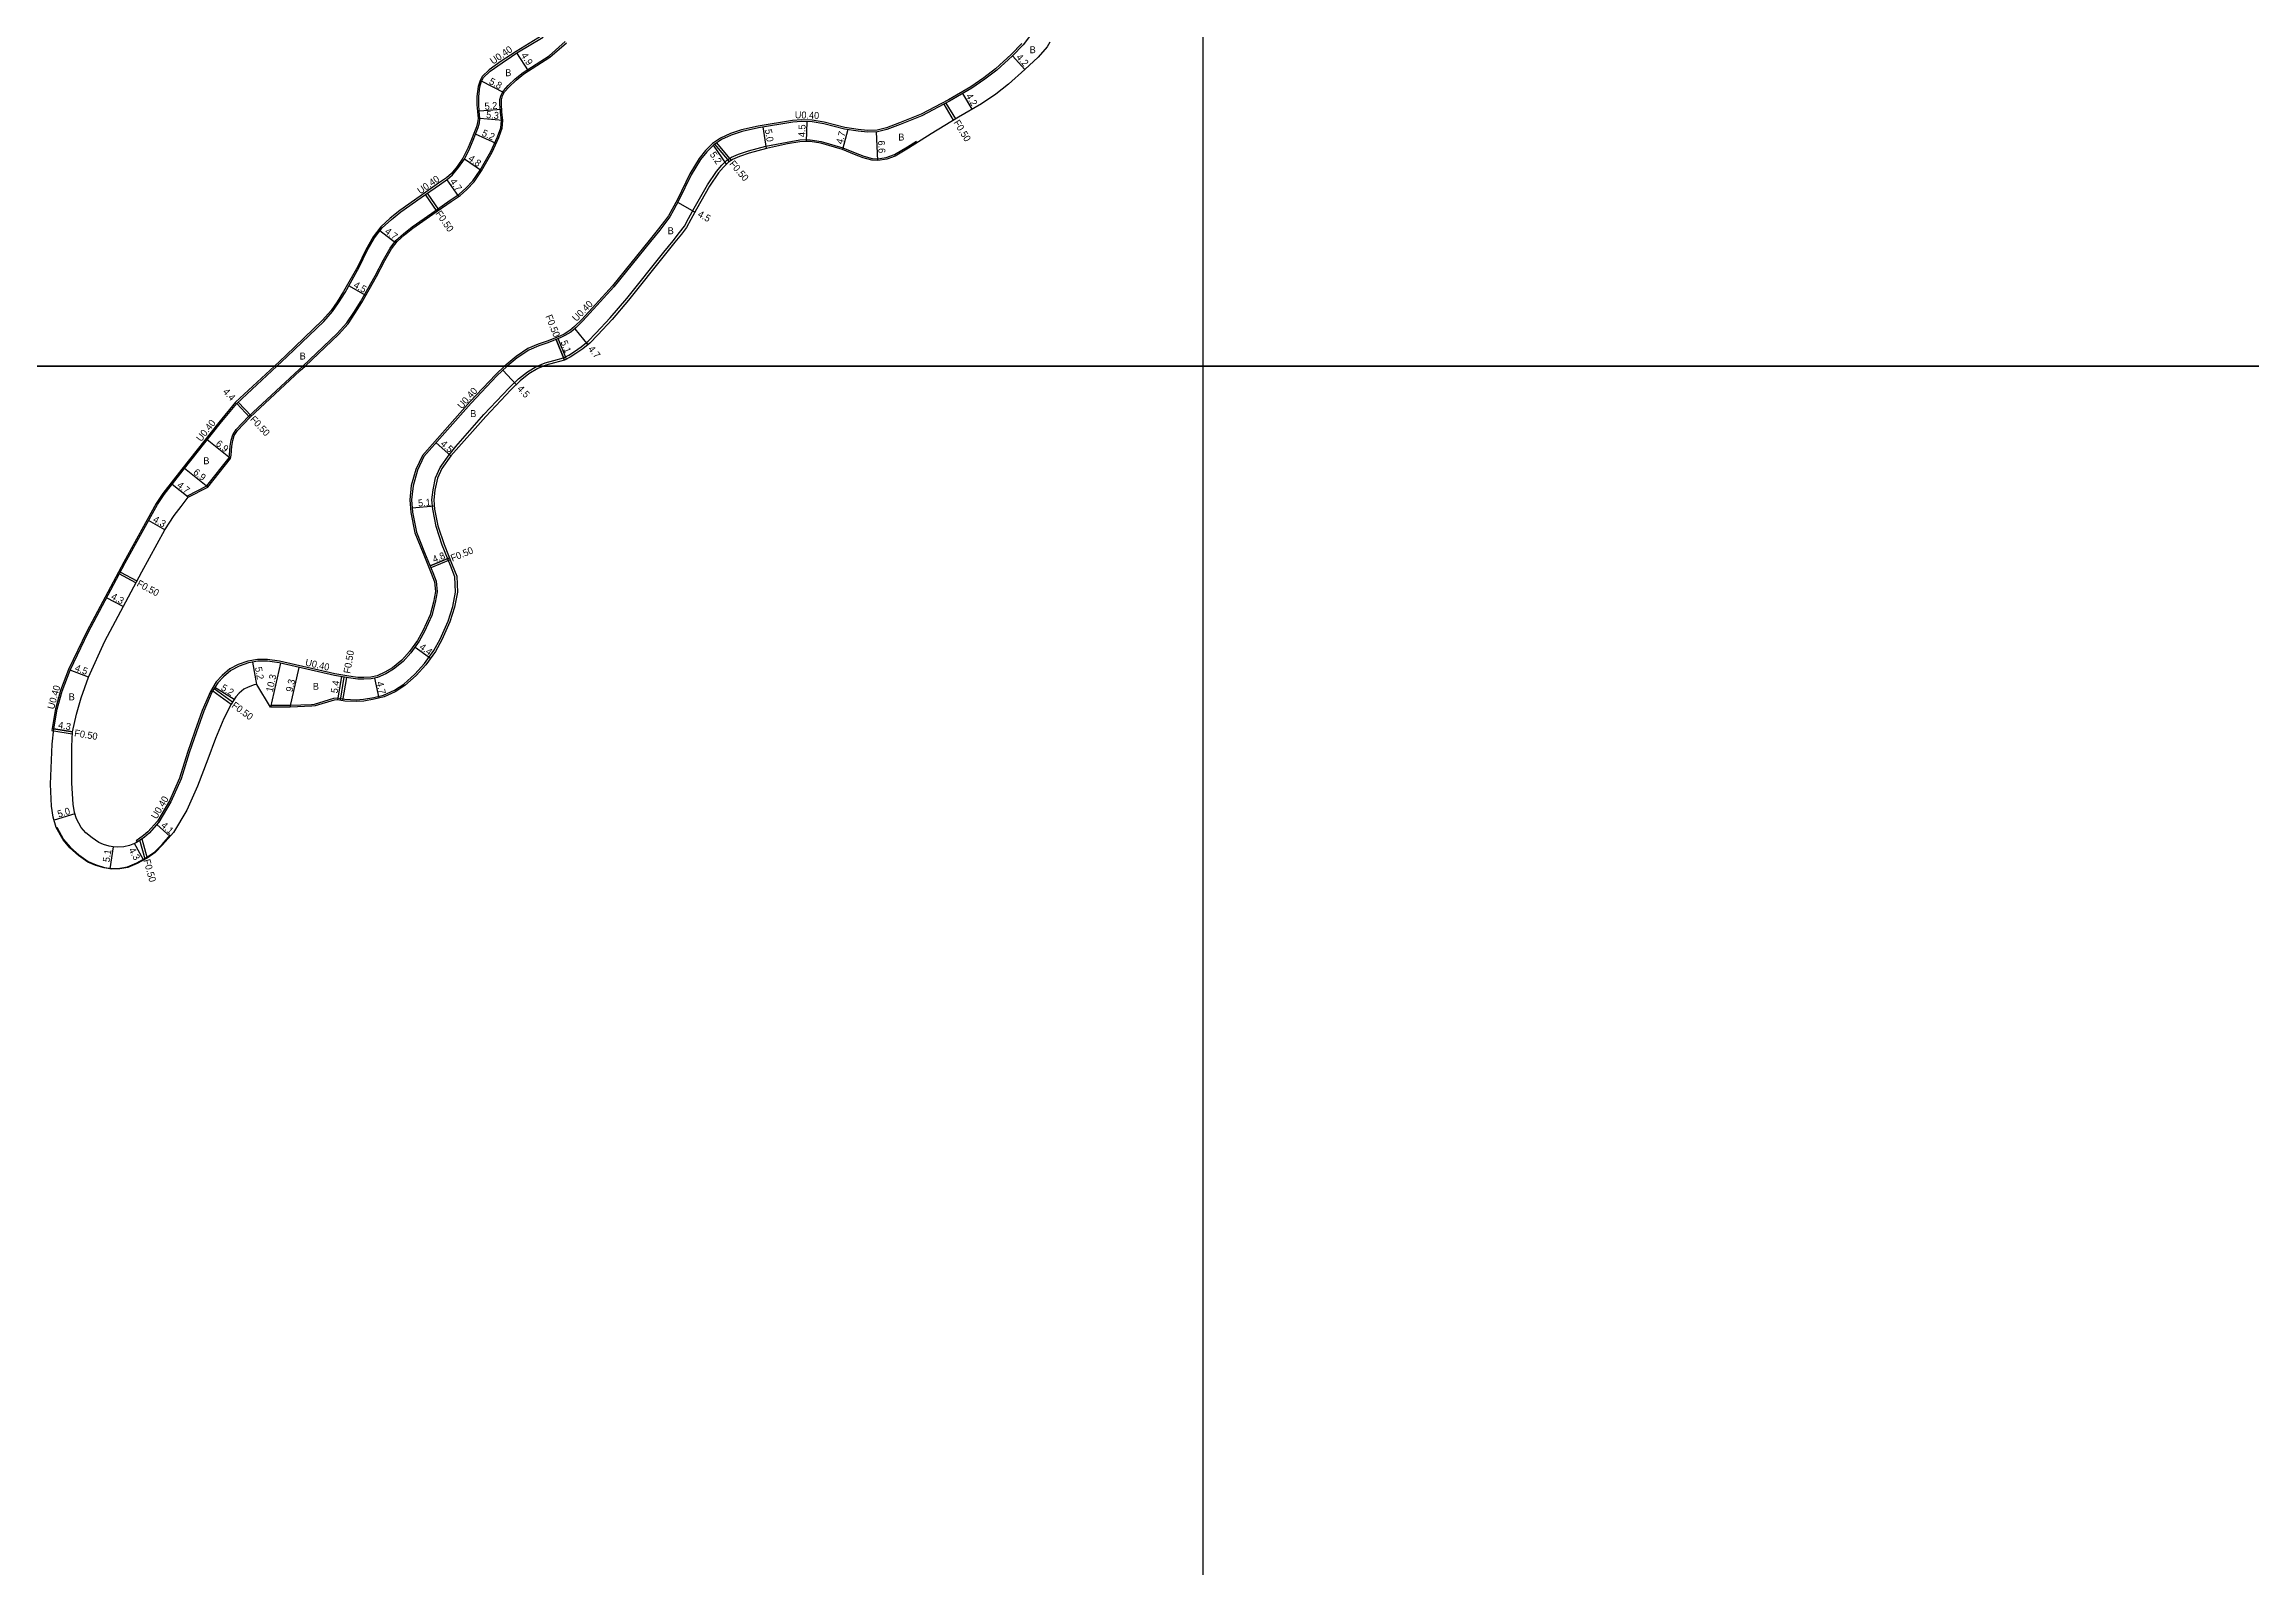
# Model space of a CAD drawing. Header units: metres. Extents: x 0 to 4000, y -99000 to -96000.
# Drawn here: x 2934 to 3441, y -98076 to -97726 of the extents above; entities that cross this region are included whole.
import ezdxf

# ---------------------------------------------------------------- set-up
doc = ezdxf.new("R2010")
doc.units = ezdxf.units.M
doc.header["$LTSCALE"] = 2.5
for name, color, linetype in [('側溝・桝', 7, 'Continuous'), ('図郭', 7, 'Continuous'), ('幅員', 7, 'Continuous'), ('歩道・分離帯・安全施設', 7, 'Continuous'), ('舗装', 7, 'Continuous'), ('道路', 7, 'Continuous')]:
    doc.layers.add(name, color=color, linetype=linetype)
doc.styles.get("Standard").update_dxf_attribs({"font": ''})
doc.styles.get('Standard').set_extended_font_data('@MS PGothic')

msp = doc.modelspace()

# ---------------------------------------------------------------- linework, layer by layer
at = {"layer": '側溝・桝'}
for points in [[(3048.35, -97724.18), (3042.37, -97727.82), (3041.08, -97728.65), (3038.97, -97730.08), (3036.21, -97732.04), (3034.6, -97733.55), (3034.11, -97734.51), (3033.67, -97735.83), (3033.41, -97738.15), (3033.41, -97740.03), (3033.53, -97741.59), (3033.67, -97743.19), (3033.56, -97744.14), (3033.32, -97745.12), (3032.7, -97746.63), (3032.13, -97748.03), (3031.38, -97749.83), (3030.16, -97752.3), (3028.88, -97754.2), (3027.53, -97755.81), (3026.39, -97756.81), (3024.58, -97758.06), (3020.38, -97760.98), (3015.67, -97764.3), (3013.5, -97766.07), (3011.35, -97768.02), (3009.58, -97770.33), (3007.88, -97773.29), (3006.03, -97777.13), (3002.8, -97782.92), (3001.31, -97785.25), (2999.96, -97787.27), (2997.96, -97789.48), (2989.56, -97797.54), (2986.91, -97800)], [(3158.5, -97726), (3156.04, -97728.53), (3152.46, -97731.78), (3149.76, -97733.85), (3146.75, -97735.92), (3141.67, -97738.89), (3135.35, -97742.23), (3130.38, -97744.17), (3127.4, -97745.31), (3125.29, -97745.85), (3123.02, -97745.94), (3120.94, -97745.73), (3117.83, -97745.24), (3113.12, -97744.04), (3110.35, -97743.58), (3107.89, -97743.5), (3105.85, -97743.65), (3097.92, -97744.93), (3094.16, -97745.81), (3091.6, -97746.66), (3089.31, -97747.69), (3087.48, -97748.96), (3085.84, -97750.57), (3084.39, -97752.39), (3082.24, -97755.91), (3079.42, -97761.78), (3078.18, -97764.03), (3077.36, -97765.54), (3076.48, -97766.73), (3075.05, -97768.53), (3072.9, -97771.17), (3064.48, -97781.55), (3060.65, -97785.86), (3057.44, -97789.3), (3055.83, -97790.95), (3054.71, -97791.86), (3053.41, -97792.67), (3052.46, -97793.1), (3049.51, -97794.28), (3047.49, -97795), (3045.11, -97796), (3042.41, -97797.82), (3040.08, -97799.69), (3039.76, -97800)], [(3142.82, -97743.57), (3140.61, -97739.9)], [(3141.05, -97739.67), (3143.25, -97743.31)], [(3091.36, -97753.08), (3087.98, -97749.1)], [(3088.4, -97748.81), (3091.77, -97752.8)], [(3024.25, -97764.5), (3021.57, -97760.64)], [(3021.98, -97760.35), (3024.66, -97764.21)], [(3051.58, -97793.88), (3053.47, -97798.62)], [(3053.92, -97798.4), (3052.05, -97793.7)], [(2986.91, -97800), (2977.97, -97808.3), (2974.14, -97812.92), (2965.66, -97823.64), (2961.31, -97829.24), (2959.75, -97831.52), (2952.32, -97844.96), (2943.84, -97860.91), (2939.63, -97869.62), (2937.84, -97874.44), (2936.65, -97878.63), (2935.91, -97883.14), (2935.85, -97883.64), (2936.25, -97883.69)], [(3039.76, -97800), (3037.71, -97801.96), (3031.79, -97808.22), (3020.9, -97820.55), (3019.37, -97823.73), (3018.34, -97827.38), (3017.98, -97830.66), (3018.24, -97833.57), (3019.16, -97838.24), (3021.03, -97842.89), (3022.91, -97847.53), (3023.66, -97849.46), (3023.9, -97851.74), (3023.45, -97854.15), (3022.64, -97857.05), (3021.01, -97860.71), (3019.79, -97862.93), (3017.93, -97865.51), (3016.16, -97867.5), (3013.99, -97869.2), (3012.28, -97870.24), (3010.48, -97871.04), (3009.06, -97871.35), (3007.42, -97871.46), (3006.06, -97871.43), (3004, -97871.13), (3000.76, -97870.58), (2988.07, -97867.72), (2985.36, -97867.28), (2983.06, -97867.31), (2980.85, -97867.7), (2978.63, -97868.48), (2976.7, -97869.49), (2974.95, -97870.98), (2973.57, -97872.45), (2972.22, -97874.65), (2970.36, -97879.05), (2968.68, -97883.78), (2966.98, -97888.63), (2965.11, -97894.56), (2962.81, -97899.78), (2960.07, -97904.37), (2957.88, -97906.84), (2956.83, -97907.72), (2955.16, -97908.9), (2955.39, -97909.22)], [(2981.25, -97811.8), (2978.26, -97808.58)], [(2978.63, -97808.24), (2981.62, -97811.46)], [(3022.65, -97845.81), (3027.1, -97844.01)], [(3027.28, -97844.48), (3022.83, -97846.28)], [(2955.11, -97849.73), (2951.31, -97847.7)], [(2951.55, -97847.26), (2955.34, -97849.29)], [(2972.81, -97874.47), (2977.02, -97877.55)], [(2977.28, -97877.12), (2973.07, -97874.04)], [(3002.06, -97876.68), (3002.96, -97871.36)], [(3003.45, -97871.44), (3002.55, -97876.76)], [(2936.25, -97883.69), (2940.53, -97884.39)], [(2940.55, -97883.89), (2936.31, -97883.19)], [(2957.22, -97913.13), (2956.02, -97908.79)], [(2956.45, -97908.48), (2957.67, -97912.88)]]:
    msp.add_lwpolyline(points, dxfattribs=at)
at = {"layer": '図郭'}
for points in [[(2400, -97200), (3200, -97200), (3200, -97800), (2400, -97800)], [(3200, -97200), (3200, -97800), (4000, -97800), (4000, -97200)], [(2400, -97800), (3200, -97800), (3200, -98400), (2400, -98400)], [(3200, -98400), (4000, -98400), (4000, -97800), (3200, -97800)]]:
    msp.add_lwpolyline(points, close=True, dxfattribs=at)
at = {"layer": '幅員'}
for points in [[(3045.23, -97732.28), (3042.58, -97728.16)], [(3156.31, -97728.82), (3159.14, -97731.93)], [(3039.63, -97737.33), (3034.48, -97734.66)], [(3147.05, -97741.07), (3144.93, -97737.45)], [(3039.11, -97741.15), (3033.93, -97741.55)], [(3039.36, -97743.67), (3034.08, -97743.2)], [(3037.81, -97748.91), (3033.07, -97746.78)], [(3099.89, -97750.08), (3099.09, -97745.14)], [(3109.1, -97743.94), (3108.95, -97748.44)], [(3118.51, -97745.75), (3117.29, -97750.29)], [(3125.38, -97752.85), (3125.1, -97746.25)], [(3034.45, -97755.24), (3030.51, -97752.5)], [(3090.7, -97753.64), (3087.69, -97749.3)], [(3026.49, -97757.23), (3029.17, -97761.09)], [(3083.43, -97764.65), (3079.5, -97762.47)], [(3014.82, -97771.79), (3011.13, -97768.96)], [(3007.92, -97783.8), (3003.99, -97781.61)], [(3053.47, -97798.62), (3051.58, -97793.88)], [(3055.84, -97791.45), (3058.82, -97795.09)], [(3042.44, -97804.22), (3039.32, -97800.97)], [(2981.25, -97811.8), (2978.26, -97808.58)], [(2976.84, -97821.2), (2971.47, -97816.94)], [(3027.4, -97820.59), (3024.03, -97817.61)], [(2971.64, -97827.75), (2966.27, -97823.5)], [(2967.14, -97830.05), (2963.42, -97827.16)], [(3023.64, -97832.17), (3018.56, -97832.62)], [(2961.79, -97837.55), (2958.02, -97835.46)], [(3027.1, -97844.01), (3022.65, -97845.81)], [(2952.2, -97855.19), (2948.41, -97853.17)], [(3019.19, -97864.45), (3022.76, -97867.03)], [(2944.22, -97871.34), (2940, -97869.77)], [(2982.88, -97873.03), (2981.97, -97867.91)], [(2988.28, -97868.18), (2986.02, -97878.23)], [(2990.56, -97878.22), (2992.61, -97869.15)], [(2977.68, -97876.46), (2973.24, -97873.75)], [(3002.31, -97871.25), (3001.41, -97876.57)], [(3009.86, -97871.59), (3010.87, -97876.18)], [(2936.31, -97883.19), (2940.55, -97883.89)], [(2941.11, -97902.71), (2936.33, -97904.18)], [(2962.97, -97907.89), (2959.9, -97905.17)], [(2949.87, -97910.3), (2949.11, -97915.34)], [(2956.9, -97913.3), (2954.83, -97909.53)]]:
    msp.add_lwpolyline(points, dxfattribs=at)
at = {"layer": '歩道・分離帯・安全施設'}
for points in [[(2993.43, -97800), (3001.33, -97792.52), (3003.55, -97790.07), (3005.11, -97787.73), (3006.7, -97785.25), (3010.03, -97779.29), (3011.96, -97775.62), (3013.5, -97772.94), (3014.82, -97771.21), (3016.57, -97769.63), (3018.5, -97768.05), (3023.08, -97764.88), (3027.28, -97761.96), (3029.31, -97760.56), (3030.85, -97759.21), (3032.47, -97757.47), (3034.15, -97755.05), (3036.58, -97750.79), (3038.09, -97747.43), (3038.85, -97745.36), (3039, -97743.67), (3038.8, -97741.71), (3038.65, -97739.82), (3038.65, -97738.87), (3038.94, -97737.88), (3039.46, -97736.88), (3040.53, -97735.65), (3042.2, -97734.12), (3043.98, -97732.66), (3049.94, -97728.83), (3053.67, -97725.56)], [(3047.23, -97800), (3049.04, -97799.24), (3051.07, -97798.73), (3053.27, -97798.09), (3054.49, -97797.49), (3055.81, -97796.66), (3057.34, -97795.57), (3058.9, -97794.3), (3060.72, -97792.43), (3064, -97788.92), (3067.78, -97784.49), (3076.26, -97773.9), (3078.43, -97771.25), (3079.92, -97769.37), (3081.03, -97767.87), (3081.98, -97766.11), (3083.28, -97763.76), (3086.32, -97758.44), (3088.39, -97755.34), (3089.59, -97753.94), (3090.7, -97752.85), (3091.8, -97752.09), (3093.44, -97751.35), (3095.74, -97750.59), (3099.74, -97749.53), (3104.6, -97748.62), (3107.51, -97748.12), (3108.95, -97748.04), (3109.9, -97748.07), (3112.39, -97748.48), (3117.42, -97749.91), (3120.21, -97751.06), (3122.17, -97751.83), (3124.13, -97752.36), (3125.36, -97752.44), (3127.35, -97752.12), (3129.25, -97751.43), (3132.24, -97749.66), (3134.27, -97748.39)], [(2966.98, -97829.73), (2971.41, -97827.47), (2976.51, -97821.04), (2976.64, -97820.37), (2976.78, -97818.36), (2977, -97816.96), (2977.35, -97815.78), (2978.17, -97814.58), (2981, -97811.55), (2992.6, -97800.78), (2993.43, -97800)], [(2986.3, -97877.8), (2990.55, -97877.8), (2995.46, -97877.62), (2996.14, -97877.53), (3000.57, -97876.22), (3001.43, -97876.14), (3003.08, -97876.42), (3005.67, -97876.55), (3007.4, -97876.42), (3009.7, -97876), (3011.96, -97875.5), (3014.45, -97874.39), (3016.6, -97872.95), (3019.16, -97870.71), (3021.35, -97868.25), (3023.5, -97865.27), (3024.93, -97862.65), (3026.77, -97858.53), (3027.85, -97855.18), (3028.47, -97851.87), (3028.33, -97848.32), (3027.35, -97845.78), (3025.45, -97841.09), (3024.04, -97836.78), (3023.27, -97832.86), (3023.08, -97830.71), (3023.34, -97828.36), (3023.91, -97825.6), (3024.96, -97823.26), (3027.06, -97820.34), (3028.54, -97818.45), (3035, -97811.14), (3040.79, -97805.02), (3042.95, -97802.95), (3044.99, -97801.3), (3047.15, -97800.03), (3047.23, -97800)], [(2936.98, -97905.76), (2936.99, -97905.78), (2938.52, -97908.58), (2940.1, -97910.45), (2942.05, -97912.13), (2944.17, -97913.64), (2946, -97914.43), (2947.9, -97915), (2949.59, -97915.25), (2951.42, -97915.19), (2953.2, -97914.87), (2955.34, -97913.97), (2957.59, -97912.74), (2959.45, -97911.44), (2961.12, -97909.74), (2963.03, -97907.57)]]:
    msp.add_lwpolyline(points, dxfattribs=at)
at = {"layer": '道路'}
for points in [[(2987.5, -97800), (2989.84, -97797.83), (2998.25, -97789.76), (3000.27, -97787.51), (3001.65, -97785.46), (3003.14, -97783.12), (3006.38, -97777.32), (3008.24, -97773.48), (3009.92, -97770.55), (3011.64, -97768.29), (3013.77, -97766.37), (3015.91, -97764.62), (3020.61, -97761.31), (3024.8, -97758.39), (3026.63, -97757.13), (3027.82, -97756.09), (3029.2, -97754.44), (3030.51, -97752.5), (3031.75, -97749.99), (3032.5, -97748.19), (3033.07, -97746.78), (3033.7, -97745.24), (3033.95, -97744.21), (3034.08, -97743.2), (3033.93, -97741.55), (3033.81, -97740.01), (3033.81, -97738.17), (3034.06, -97735.92), (3034.48, -97734.66), (3034.93, -97733.79), (3036.46, -97732.35), (3039.2, -97730.41), (3041.3, -97728.98), (3042.58, -97728.16), (3048.57, -97724.51)], [(2993.95, -97800), (3001.59, -97792.77), (3003.83, -97790.29), (3005.41, -97787.93), (3007.01, -97785.43), (3010.34, -97779.46), (3012.27, -97775.79), (3013.8, -97773.13), (3015.08, -97771.45), (3016.8, -97769.9), (3018.71, -97768.34), (3023.29, -97765.17), (3027.48, -97762.26), (3029.53, -97760.84), (3031.1, -97759.47), (3032.75, -97757.69), (3034.45, -97755.24), (3036.9, -97750.95), (3038.42, -97747.56), (3039.2, -97745.44), (3039.36, -97743.67), (3039.15, -97741.68), (3039.01, -97739.81), (3039.01, -97738.92), (3039.27, -97738.02), (3039.76, -97737.08), (3040.78, -97735.9), (3042.44, -97734.38), (3044.19, -97732.95), (3050.16, -97729.11), (3053.93, -97725.81)], [(3160.47, -97724.1), (3158.8, -97726.27), (3156.31, -97728.82), (3152.72, -97732.09), (3150, -97734.18), (3146.97, -97736.26), (3141.86, -97739.24), (3135.51, -97742.6), (3130.53, -97744.54), (3127.52, -97745.7), (3125.34, -97746.24), (3123.01, -97746.34), (3120.89, -97746.13), (3117.74, -97745.63), (3113.04, -97744.44), (3110.31, -97743.98), (3107.9, -97743.9), (3105.9, -97744.05), (3098, -97745.32), (3094.27, -97746.2), (3091.75, -97747.03), (3089.51, -97748.04), (3087.74, -97749.27), (3086.13, -97750.84), (3084.72, -97752.62), (3082.59, -97756.1), (3079.77, -97761.97), (3078.53, -97764.22), (3077.7, -97765.75), (3076.79, -97766.97), (3075.36, -97768.78), (3073.21, -97771.42), (3064.79, -97781.81), (3060.94, -97786.13), (3057.73, -97789.58), (3056.1, -97791.24), (3054.94, -97792.19), (3053.6, -97793.02), (3052.62, -97793.47), (3049.65, -97794.65), (3047.63, -97795.37), (3045.3, -97796.36), (3042.64, -97798.14), (3040.34, -97799.99), (3040.33, -97800)], [(3164.88, -97725.71), (3164.26, -97726.72), (3162.18, -97729.15), (3159.14, -97731.93), (3155.42, -97735.31), (3152.47, -97737.58), (3149.22, -97739.81), (3143.91, -97742.91), (3137.69, -97746.71), (3132.45, -97750.01), (3129.42, -97751.8), (3127.45, -97752.51), (3125.38, -97752.85), (3124.07, -97752.76), (3122.04, -97752.21), (3120.06, -97751.43), (3117.29, -97750.29), (3112.3, -97748.88), (3109.86, -97748.47), (3108.95, -97748.44), (3107.55, -97748.52), (3104.67, -97749.01), (3099.89, -97750.08), (3095.9, -97751.13), (3093.64, -97751.88), (3092.08, -97752.59), (3091.06, -97753.29), (3090.01, -97754.33), (3088.84, -97755.68), (3086.8, -97758.73), (3083.77, -97764.03), (3082.47, -97766.38), (3081.5, -97768.17), (3080.36, -97769.71), (3078.86, -97771.6), (3076.7, -97774.26), (3068.21, -97784.85), (3064.42, -97789.29), (3061.13, -97792.82), (3059.28, -97794.71), (3057.68, -97796.02), (3056.12, -97797.12), (3054.77, -97797.98), (3053.47, -97798.62), (3051.22, -97799.28), (3049.22, -97799.78), (3048.69, -97800)], [(3048.69, -97800), (3047.41, -97800.54), (3045.31, -97801.77), (3043.32, -97803.37), (3041.19, -97805.42), (3035.41, -97811.53), (3027.4, -97820.59), (3025.34, -97823.47), (3024.32, -97825.74), (3023.76, -97828.43), (3023.51, -97830.72), (3023.69, -97832.8), (3024.45, -97836.67), (3025.85, -97840.94), (3027.75, -97845.62), (3028.75, -97848.23), (3028.9, -97851.9), (3028.27, -97855.28), (3027.17, -97858.68), (3025.31, -97862.84), (3023.86, -97865.5), (3021.68, -97868.52), (3019.46, -97871.01), (3016.86, -97873.29), (3014.65, -97874.76), (3012.09, -97875.91), (3009.78, -97876.42), (3007.45, -97876.84), (3005.67, -97876.98), (3003.04, -97876.85), (3001.41, -97876.57), (3000.65, -97876.64), (2996.23, -97877.95), (2995.5, -97878.05), (2990.56, -97878.22), (2986.02, -97878.23), (2982.88, -97873.03), (2982.27, -97873.14), (2980.86, -97873.63), (2979.86, -97874.15), (2978.83, -97875.03), (2978.05, -97875.87), (2977.02, -97877.55), (2975.32, -97880.88), (2973.41, -97885.46), (2971.63, -97890.18), (2969.24, -97896.37), (2966.81, -97901.85), (2963.72, -97907.04), (2961.23, -97909.85), (2959.55, -97911.56), (2957.67, -97912.88), (2955.41, -97914.12), (2953.24, -97915.02), (2951.44, -97915.34), (2949.58, -97915.41), (2947.86, -97915.15), (2945.95, -97914.58), (2944.1, -97913.78), (2941.95, -97912.26), (2939.99, -97910.56), (2938.39, -97908.67), (2936.84, -97905.84), (2936.11, -97903.48), (2935.78, -97900.96), (2935.55, -97895.95), (2935.89, -97886.76), (2936.31, -97883.19), (2937.04, -97878.72), (2938.22, -97874.56), (2940, -97869.77), (2944.2, -97861.09), (2952.67, -97845.15), (2960.09, -97831.73), (2961.63, -97829.47), (2965.97, -97823.88), (2974.45, -97813.17), (2978.26, -97808.58), (2987.5, -97800)], [(3040.33, -97800), (3038, -97802.24), (3032.09, -97808.49), (3021.23, -97820.78), (3019.74, -97823.87), (3018.74, -97827.46), (3018.38, -97830.66), (3018.64, -97833.52), (3019.54, -97838.13), (3021.4, -97842.74), (3023.28, -97847.39), (3024.05, -97849.37), (3024.3, -97851.76), (3023.84, -97854.24), (3023.02, -97857.19), (3021.37, -97860.88), (3020.13, -97863.14), (3018.24, -97865.76), (3016.43, -97867.79), (3014.21, -97869.53), (3012.47, -97870.59), (3010.61, -97871.42), (3009.11, -97871.75), (3007.43, -97871.86), (3006.03, -97871.83), (3003.93, -97871.52), (3000.69, -97870.97), (2987.99, -97868.11), (2985.33, -97867.68), (2983.09, -97867.71), (2980.95, -97868.09), (2978.79, -97868.84), (2976.92, -97869.82), (2975.23, -97871.27), (2973.89, -97872.7), (2972.58, -97874.84), (2970.74, -97879.19), (2969.05, -97883.92), (2967.36, -97888.76), (2965.49, -97894.71), (2963.16, -97899.96), (2960.4, -97904.61), (2958.16, -97907.13), (2957.08, -97908.04), (2955.39, -97909.22), (2954.83, -97909.53), (2953.67, -97910), (2952.35, -97910.3), (2950.99, -97910.38), (2949.87, -97910.3), (2948.98, -97910.16), (2947.7, -97909.78), (2946.61, -97909.31), (2945.1, -97908.24), (2943.65, -97907.05), (2942.54, -97905.83), (2941.47, -97903.88), (2941.01, -97902.41), (2940.76, -97900.52), (2940.45, -97895.71), (2940.39, -97887.26), (2940.55, -97883.89), (2941.46, -97879.83), (2942.58, -97876.14), (2944.22, -97871.34), (2947.99, -97863.11), (2956.45, -97847.2), (2961.79, -97837.55), (2963.94, -97834.27), (2965.49, -97832.2), (2967.14, -97830.05), (2971.64, -97827.75), (2976.84, -97821.2), (2977, -97820.41), (2977.14, -97818.39), (2977.34, -97817.04), (2977.67, -97815.93), (2978.45, -97814.81), (2981.25, -97811.8), (2992.85, -97801.04), (2993.95, -97800)]]:
    msp.add_lwpolyline(points, dxfattribs=at)

# ---------------------------------------------------------------- texts
at = {"layer": '側溝・桝'}
for s, rotation, p in [('U0.40', 34.1167, (3037.08, -97730.87)), ('U0.40', 358.0782, (3106.34, -97743.12)), ('F0.50', 301.1277, (3142.74, -97744.11)), ('F0.50', 310.2718, (3091.24, -97753.66)), ('U0.40', 34.7817, (3020.4, -97760.63)), ('F0.50', 304.7628, (3023.82, -97765)), ('F0.50', 291.7459, (3049.08, -97788.57)), ('U0.40', 45.6617, (3056.24, -97789.9)), ('U0.40', 48.54, (3029.95, -97809.97)), ('U0.40', 51.6211, (2970.08, -97817.46)), ('F0.50', 312.8632, (2981.22, -97812.31)), ('F0.50', 22.0365, (3027.76, -97844.89)), ('F0.50', 331.8808, (2955.18, -97850.38)), ('U0.40', 347.2988, (2993.88, -97868.69)), ('F0.50', 80.4233, (3004.32, -97870.63)), ('U0.40', 74.1269, (2936.29, -97878.87)), ('F0.50', 323.7752, (2976.96, -97878.17)), ('F0.50', 350.7176, (2940.89, -97884.92)), ('U0.40', 59.218, (2959.86, -97904.07)), ('F0.50', 285.5135, (2956.83, -97913.37))]:
    msp.add_text(s, height=1.6, rotation=rotation, dxfattribs=at).set_placement(p)
at = {"layer": '幅員'}
for s, rotation, p in [('4.9', 302.7618, (3043.43, -97728.72)), ('4.2', 312.2768, (3157.04, -97729.24)), ('5.8', 332.6564, (3036.03, -97735.18)), ('4.2', 300.2974, (3145.55, -97738.01)), ('5.2', 4.4652, (3035.22, -97741.2)), ('5.3', 354.9254, (3035.46, -97743.07)), ('5.2', 335.7884, (3034.38, -97747.09)), ('5.0', 279.1327, (3099.48, -97745.77)), ('4.5', 88.0782, (3108.74, -97747.48)), ('4.7', 74.9031, (3117.31, -97749.19)), ('6.6', 272.3829, (3125.44, -97748.27)), ('4.8', 325.1762, (3031.26, -97752.72)), ('5.2', 304.7836, (3086.76, -97751.49)), ('4.7', 304.7315, (3027.11, -97757.67)), ('4.7', 322.6038, (3012.11, -97769.39)), ('4.5', 331.0273, (3083.92, -97765.61)), ('4.5', 330.8348, (3004.94, -97781.85)), ('5.1', 291.7459, (3052.56, -97794.46)), ('4.7', 309.2503, (3058.81, -97796.15)), ('4.4', 312.8632, (2974.96, -97806)), ('4.5', 313.806, (3042.51, -97805.34)), ('6.9', 321.6211, (2973.31, -97818.08)), ('4.5', 318.5504, (3024.91, -97818.05)), ('6.9', 321.6211, (2968.12, -97824.64)), ('4.7', 322.1811, (2964.42, -97827.61)), ('5.1', 5.0659, (3019.95, -97832.24)), ('4.3', 331.052, (2958.89, -97835.66)), ('4.8', 22.0365, (3023.57, -97845.17)), ('4.3', 332.0079, (2949.27, -97853.35)), ('4.4', 324.1775, (3020.05, -97864.76)), ('4.5', 339.6514, (2940.98, -97869.86)), ('5.2', 279.9846, (2982.45, -97869.16)), ('5.2', 328.5518, (2974.5, -97874.22)), ('10.3', 77.2988, (2986.51, -97874.9)), ('9.3', 77.2988, (2991.06, -97874.88)), ('5.4', 80.4233, (3001.4, -97875.15)), ('4.7', 282.3745, (3010.33, -97872.57)), ('4.3', 350.7176, (2937.19, -97883.08)), ('5.0', 17.1049, (2937.4, -97903.59)), ('4.1', 318.5019, (2960.74, -97905.59)), ('5.1', 81.4506, (2949.08, -97913.89)), ('4.3', 298.7211, (2953.39, -97911.02))]:
    msp.add_text(s, height=1.6, rotation=rotation, dxfattribs=at).set_placement(p)
at = {"layer": '舗装'}
for p in [(3160.26, -97728.22), (3039.9, -97733.49), (3130.11, -97748.25), (3077.18, -97769.75), (2992.7, -97798.49), (3031.86, -97811.7), (2970.6, -97822.52), (2995.74, -97874.27), (2939.7, -97876.68)]:
    msp.add_text('B', height=1.6, dxfattribs=at).set_placement(p)

doc.saveas('drawing.dxf')
